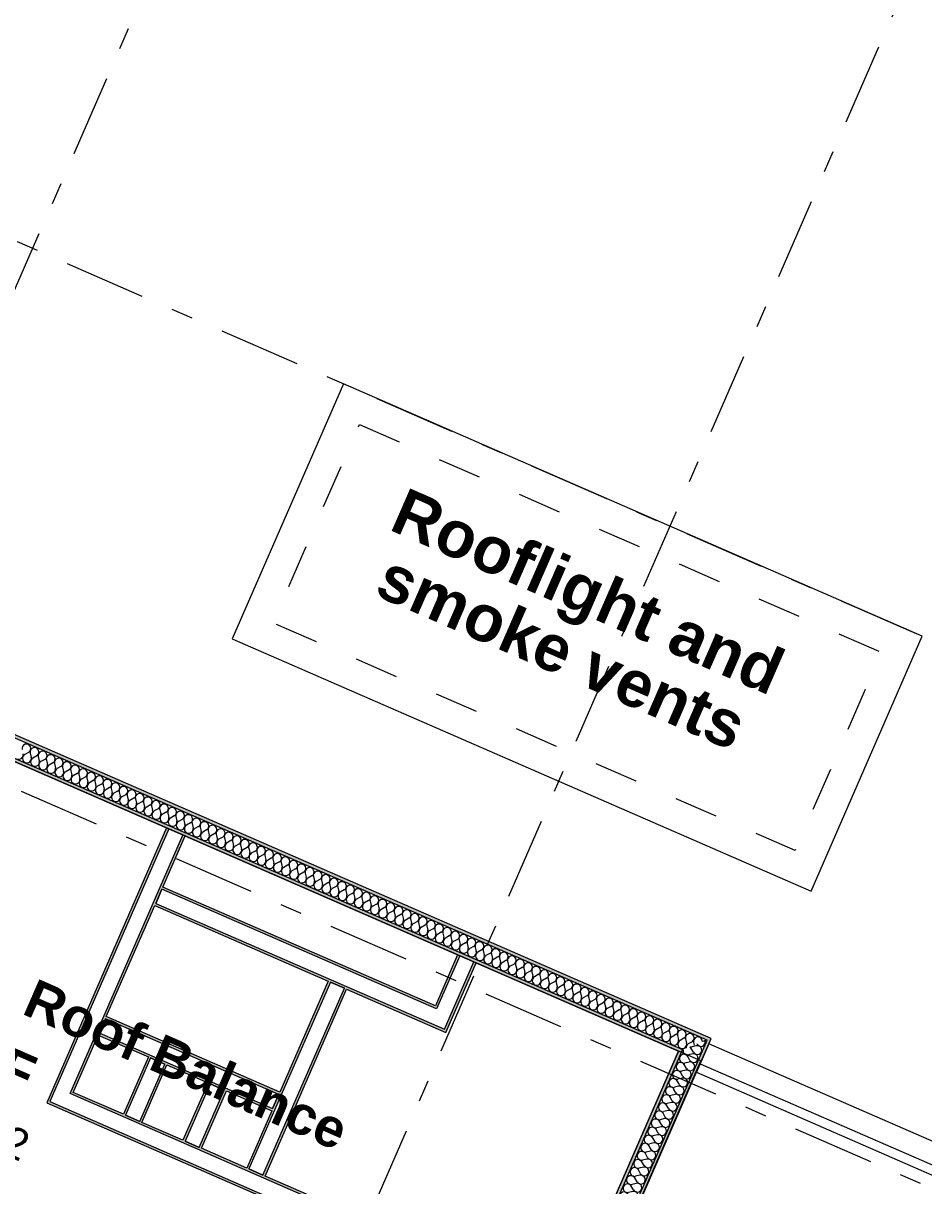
# Model space of a CAD drawing. Header units: millimetres. Extents: x -50172 to 90294, y -72116 to 25069.
# Drawn here: x 20268 to 26098, y -1551 to 5974 of the extents above; entities that cross this region are included whole.
import ezdxf
from ezdxf.enums import TextEntityAlignment as Align

# ---------------------------------------------------------------- set-up
doc = ezdxf.new("R2010")
doc.units = ezdxf.units.MM
doc.header["$MEASUREMENT"] = 0
doc.linetypes.add('Dashed', pattern=[564.444447, 282.222223, -282.222223])
doc.linetypes.add('Double Dashed', pattern=[1093.611073, 529.166651, -211.666656, 141.111112, -211.666656])
for name, color, linetype in [('A-15-MG_Structural_Grid', 7, 'Continuous'), ('A-20-M_Roof', 7, 'Continuous'), ('A-25-M_Wall_Ext', 7, 'Continuous'), ('A-25-M_Wall_Int', 7, 'Continuous'), ('A-35-M_FFE-Zone', 7, 'Continuous')]:
    doc.layers.add(name, color=color, linetype=linetype)
for name, color, linetype, lineweight, true_color in [('A-15-MG_Structural_Grid_Pen_No__163', 7, 'Continuous', 0, 0x750077), ('A-25-M_Wall_Ext_Pen_No__107', 7, 'Continuous', 15, 0xa6a6a6), ('A-25-M_Wall_Ext_Pen_No__64', 7, 'Continuous', 20, 0x606060), ('A-25-M_Wall_Int_Pen_No__107', 7, 'Continuous', 15, 0xa6a6a6), ('A-35-M_FFE-Zone_Pen_No__74', 7, 'Continuous', 20, 0x606060)]:
    doc.layers.add(name, color=color, linetype=linetype, lineweight=lineweight, true_color=true_color)
for name, color, linetype, lineweight in [('A-20-M_Roof_Pen_No__1', 7, 'Continuous', 13), ('A-20-M_Roof_Pen_No__89', 8, 'Continuous', 20), ('A-25-M_Wall_Ext_Pen_No__1', 7, 'Continuous', 13), ('A-25-M_Wall_Int_Pen_No__1', 7, 'Continuous', 13), ('A-95-P_Text_1_50_GA_Pen_No__86', 8, 'Continuous', 20), ('ArchiCAD Zone Stamps_Pen_No__9', 7, 'Continuous', 13)]:
    doc.layers.add(name, color=color, linetype=linetype, lineweight=lineweight)
doc.styles.add('GENERATED_STYLE_1', font='')
doc.styles.add('GENERATED_STYLE_2', font='')
doc.styles.add('GENERATED_STYLE_3', font='')
doc.styles.add('GENERATED_STYLE_4', font='')
doc.styles.get('GENERATED_STYLE_1').set_extended_font_data('Arial', bold=True)
doc.styles.get('GENERATED_STYLE_2').set_extended_font_data('Swis721 BT', bold=True)
doc.styles.get('GENERATED_STYLE_3').set_extended_font_data('Arial')
doc.styles.get('GENERATED_STYLE_4').set_extended_font_data('Swis721 BT')

# ---------------------------------------------------------------- blocks, each defined once
blk = doc.blocks.new('Hub Roof Balance_INB 4252_3_2', base_point=(20533.1, -1481.6))
at = {"layer": 'A-35-M_FFE-Zone_Pen_No__74', "linetype": 'Continuous'}
for p, q in [((24510.1, -679.9), (16347, 2879.6)), ((22732.4, -4756.9), (24510.1, -679.9))]:
    blk.add_line(p, q, dxfattribs=at)
at = {"layer": 'ArchiCAD Zone Stamps_Pen_No__9'}
for tag, height, style, p in [('ROOM_NAME', 250, 'GENERATED_STYLE_1', (19639.2, 104.7)), ('zoneNameLine2', 250, 'GENERATED_STYLE_1', (19450.7, -327.5)), ('ROOM_NUMBER', 200, 'GENERATED_STYLE_3', (19262.3, -748.2)), ('measuredAreaCode', 200, 'GENERATED_STYLE_3', (19105.3, -1108.3)), ('DUMMY_649', 200, 'GENERATED_STYLE_3', (19412.7, -1242.3)), ('DUMMY_650', 200, 'GENERATED_STYLE_3', (19902, -1455.7)), ('DUMMY_651', 133.3, 'GENERATED_STYLE_3', (20181.3, -1562.3))]:
    blk.add_attdef(tag, text='', height=height, rotation=336.44041, dxfattribs=dict(at, style=style)).set_placement(p, align=Align.TOP_LEFT)
blk = doc.blocks.new('Slab_9_2', base_point=(21041.5, -9035))
at = {"layer": 'A-20-M_Roof_Pen_No__89', "linetype": 'Continuous', "flags": 128}
blk.add_lwpolyline([(21041.5, -9035), (24655.1, -743.1), (13434.4, 4149.7), (9819.1, -4141.5)], close=True, dxfattribs=at)
blk = doc.blocks.new('*X97')
at = {"layer": 'A-25-M_Wall_Ext_Pen_No__107', "linetype": 'Continuous'}
for p, q in [((20302.4, 1254.6), (20277.5, 1240.5)), ((20312.9, 1250), (20319.4, 1222.2)), ((20354.8, 1231.8), (20329.9, 1217.7)), ((20365.2, 1227.2), (20371.8, 1199.4)), ((20407.1, 1208.9), (20382.3, 1194.8)), ((20417.6, 1204.4), (20424.2, 1176.5)), ((20459.5, 1186.1), (20434.7, 1172)), ((20470, 1181.5), (20476.6, 1153.7)), ((20511.9, 1163.2), (20487, 1149.1)), ((20522.4, 1158.7), (20528.9, 1130.9)), ((20564.3, 1140.4), (20539.4, 1126.3)), ((20574.8, 1135.8), (20581.3, 1108)), ((20616.7, 1117.6), (20591.8, 1103.5)), ((20627.1, 1113), (20633.7, 1085.2)), ((20669, 1094.7), (20644.2, 1080.6)), ((20679.5, 1090.2), (20686.1, 1062.3)), ((20721.4, 1071.9), (20696.6, 1057.8)), ((20731.9, 1067.3), (20738.5, 1039.5)), ((20773.8, 1049), (20748.9, 1034.9)), ((20784.3, 1044.5), (20790.8, 1016.7)), ((20826.2, 1026.2), (20801.3, 1012.1)), ((20836.6, 1021.6), (20843.2, 993.8)), ((20878.6, 1003.4), (20853.7, 989.3)), ((20889, 998.8), (20895.6, 971)), ((20930.9, 980.5), (20906.1, 966.4)), ((20941.4, 976), (20948, 948.1)), ((20983.3, 957.7), (20958.5, 943.6)), ((20993.8, 953.1), (21000.4, 925.3)), ((21035.7, 934.8), (21010.8, 920.7)), ((21046.2, 930.3), (21052.7, 902.5)), ((21088.1, 912), (21063.2, 897.9)), ((21098.5, 907.4), (21105.1, 879.6)), ((21140.5, 889.2), (21115.6, 875.1)), ((21150.9, 884.6), (21157.5, 856.8)), ((21192.8, 866.3), (21168, 852.2)), ((21203.3, 861.7), (21209.9, 833.9)), ((21245.2, 843.5), (21220.4, 829.4)), ((21255.7, 838.9), (21262.3, 811.1)), ((21297.6, 820.6), (21272.7, 806.5)), ((21308.1, 816.1), (21314.6, 788.3)), ((21350, 797.8), (21325.1, 783.7)), ((21360.4, 793.2), (21367, 765.4)), ((21402.3, 775), (21377.5, 760.9)), ((21412.8, 770.4), (21419.4, 742.6)), ((21454.7, 752.1), (21429.9, 738)), ((21465.2, 747.5), (21471.8, 719.7)), ((21507.1, 729.3), (21482.3, 715.2)), ((21517.6, 724.7), (21524.2, 696.9)), ((21559.5, 706.4), (21534.6, 692.3)), ((21570, 701.9), (21576.5, 674.1)), ((21611.9, 683.6), (21587, 669.5)), ((21622.3, 679), (21628.9, 651.2)), ((21664.2, 660.8), (21639.4, 646.7)), ((21674.7, 656.2), (21681.3, 628.4)), ((21716.6, 637.9), (21691.8, 623.8)), ((21727.1, 633.3), (21733.7, 605.5)), ((21769, 615.1), (21744.2, 601)), ((21779.5, 610.5), (21786.1, 582.7)), ((21821.4, 592.2), (21796.5, 578.1)), ((21831.9, 587.7), (21838.4, 559.9)), ((21873.8, 569.4), (21848.9, 555.3)), ((21884.2, 564.8), (21890.8, 537)), ((21926.1, 546.6), (21901.3, 532.5)), ((21936.6, 542), (21943.2, 514.2)), ((21978.5, 523.7), (21953.7, 509.6)), ((21989, 519.1), (21995.6, 491.3)), ((22030.9, 500.9), (22006.1, 486.8)), ((22041.4, 496.3), (22048, 468.5)), ((22083.3, 478), (22058.4, 463.9)), ((22093.8, 473.5), (22100.3, 445.7)), ((22135.7, 455.2), (22110.8, 441.1)), ((22146.1, 450.6), (22152.7, 422.8)), ((22188, 432.4), (22163.2, 418.3)), ((22198.5, 427.8), (22205.1, 400)), ((22240.4, 409.5), (22215.6, 395.4)), ((22250.9, 404.9), (22257.5, 377.1)), ((22292.8, 386.7), (22268, 372.6)), ((22303.3, 382.1), (22309.9, 354.3)), ((22345.2, 363.8), (22320.3, 349.7)), ((22355.7, 359.3), (22362.2, 331.5)), ((22397.6, 341), (22372.7, 326.9)), ((22408, 336.4), (22414.6, 308.6)), ((22449.9, 318.1), (22425.1, 304)), ((22460.4, 313.6), (22467, 285.8)), ((22502.3, 295.3), (22477.5, 281.2)), ((22512.8, 290.7), (22519.4, 262.9)), ((22554.7, 272.5), (22529.9, 258.4)), ((22565.2, 267.9), (22571.8, 240.1)), ((22607.1, 249.6), (22582.2, 235.5)), ((22617.6, 245.1), (22624.1, 217.3)), ((22659.5, 226.8), (22634.6, 212.7)), ((22669.9, 222.2), (22676.5, 194.4)), ((22711.8, 203.9), (22687, 189.8)), ((22722.3, 199.4), (22728.9, 171.6)), ((22764.2, 181.1), (22739.4, 167)), ((22774.7, 176.5), (22781.3, 148.7)), ((22816.6, 158.3), (22791.7, 144.2)), ((22827.1, 153.7), (22833.7, 125.9)), ((22869, 135.4), (22844.1, 121.3)), ((22879.5, 130.9), (22886, 103.1)), ((22921.4, 112.6), (22896.5, 98.5)), ((22931.8, 108), (22938.4, 80.2)), ((22973.7, 89.7), (22948.9, 75.6)), ((22984.2, 85.2), (22990.8, 57.4)), ((23026.1, 66.9), (23001.3, 52.8)), ((23036.6, 62.3), (23043.2, 34.5)), ((23078.5, 44.1), (23053.6, 30)), ((23089, 39.5), (23095.6, 11.7)), ((23130.9, 21.2), (23106, 7.1)), ((23141.4, 16.7), (23147.9, -11.1)), ((23183.3, -1.6), (23158.4, -15.7)), ((23193.7, -6.2), (23200.3, -34)), ((23235.6, -24.5), (23210.8, -38.6)), ((23246.1, -29), (23252.7, -56.8)), ((23288, -47.3), (23263.2, -61.4)), ((23298.5, -51.9), (23305.1, -79.7)), ((23340.4, -70.1), (23315.5, -84.2)), ((23350.9, -74.7), (23357.4, -102.5)), ((23392.8, -93), (23367.9, -107.1)), ((23403.3, -97.5), (23409.8, -125.3)), ((23445.2, -115.8), (23420.3, -129.9)), ((23455.6, -120.4), (23462.2, -148.2)), ((23497.5, -138.7), (23472.7, -152.8)), ((23508, -143.2), (23514.6, -171)), ((23549.9, -161.5), (23525.1, -175.6)), ((23560.4, -166.1), (23567, -193.9)), ((23602.3, -184.3), (23577.4, -198.4)), ((23612.8, -188.9), (23619.3, -216.7)), ((23654.7, -207.2), (23629.8, -221.3)), ((23665.1, -211.7), (23671.7, -239.6)), ((23707.1, -230), (23682.2, -244.1)), ((23717.5, -234.6), (23724.1, -262.4)), ((23759.4, -252.9), (23734.6, -267)), ((23769.9, -257.4), (23776.5, -285.2)), ((23811.8, -275.7), (23787, -289.8)), ((23822.3, -280.3), (23828.9, -308.1)), ((23864.2, -298.5), (23839.3, -312.6)), ((23874.7, -303.1), (23881.2, -330.9)), ((23916.6, -321.4), (23891.7, -335.5)), ((23927, -325.9), (23933.6, -353.8)), ((23969, -344.2), (23944.1, -358.3)), ((23979.4, -348.8), (23986, -376.6)), ((24021.3, -367.1), (23996.5, -381.2)), ((24031.8, -371.6), (24038.4, -399.4)), ((24073.7, -389.9), (24048.9, -404)), ((24084.2, -394.5), (24090.8, -422.3)), ((24126.1, -412.7), (24101.2, -426.8)), ((24136.6, -417.3), (24143.1, -445.1)), ((24178.5, -435.6), (24153.6, -449.7)), ((24188.9, -440.1), (24195.5, -468)), ((24230.8, -458.4), (24206, -472.5)), ((24241.3, -463), (24247.9, -490.8)), ((24283.2, -481.3), (24258.4, -495.4)), ((24293.7, -485.8), (24300.3, -513.6)), ((24335.6, -504.1), (24310.8, -518.2)), ((24346.1, -508.7), (24352.7, -536.5)), ((24388, -526.9), (24363.1, -541)), ((24398.5, -531.5), (24405, -559.3)), ((24440.4, -549.8), (24415.5, -563.9)), ((24450.8, -554.4), (24457.4, -582.2)), ((24492.7, -572.6), (24467.9, -586.7)), ((24503.2, -577.2), (24509.8, -605)), ((24545.1, -595.5), (24520.3, -609.6)), ((24555.6, -600), (24562.2, -627.8)), ((24597.5, -618.3), (24572.7, -632.4)), ((24608, -622.9), (24612, -639.9))]:
    blk.add_line(p, q, dxfattribs=at)
for centre, start, end in [((20288.3, 1279.5), 299.57032, 193.31012), ((20340.7, 1256.6), 299.57032, 193.31012), ((20239.2, 1238.5), 246.44022, 13.31012), ((20291.6, 1215.7), 119.57032, 246.44022), ((20291.6, 1215.7), 246.44022, 13.31012), ((20344, 1192.8), 119.57032, 246.44022), ((20393, 1233.8), 299.57032, 193.31012), ((20445.4, 1210.9), 299.57032, 193.31012), ((20497.8, 1188.1), 299.57032, 193.31012), ((20344, 1192.8), 246.44022, 13.31012), ((20396.4, 1170), 119.57032, 246.44022), ((20396.4, 1170), 246.44022, 13.31012), ((20448.8, 1147.1), 119.57032, 246.44022), ((20448.8, 1147.1), 246.44022, 13.31012), ((20501.1, 1124.3), 119.57032, 246.44022), ((20501.1, 1124.3), 246.44022, 13.31012), ((20550.2, 1165.3), 299.57032, 193.31012), ((20602.6, 1142.4), 299.57032, 193.31012), ((20654.9, 1119.6), 299.57032, 193.31012), ((20553.5, 1101.5), 119.57032, 246.44022), ((20553.5, 1101.5), 246.44022, 13.31012), ((20605.9, 1078.6), 119.57032, 246.44022), ((20605.9, 1078.6), 246.44022, 13.31012), ((20658.3, 1055.8), 119.57032, 246.44022), ((20658.3, 1055.8), 246.44022, 13.31012), ((20707.3, 1096.7), 299.57032, 193.31012), ((20710.7, 1032.9), 119.57032, 246.44022), ((20759.7, 1073.9), 299.57032, 193.31012), ((20812.1, 1051), 299.57032, 193.31012), ((20864.5, 1028.2), 299.57032, 193.31012), ((20710.7, 1032.9), 246.44022, 13.31012), ((20763, 1010.1), 119.57032, 246.44022), ((20763, 1010.1), 246.44022, 13.31012), ((20815.4, 987.2), 119.57032, 246.44022), ((20815.4, 987.2), 246.44022, 13.31012), ((20867.8, 964.4), 119.57032, 246.44022), ((20916.8, 1005.4), 299.57032, 193.31012), ((20969.2, 982.5), 299.57032, 193.31012), ((21021.6, 959.7), 299.57032, 193.31012), ((20867.8, 964.4), 246.44022, 13.31012), ((20920.2, 941.6), 119.57032, 246.44022), ((20920.2, 941.6), 246.44022, 13.31012), ((20972.6, 918.7), 119.57032, 246.44022), ((20972.6, 918.7), 246.44022, 13.31012), ((21024.9, 895.9), 119.57032, 246.44022), ((21074, 936.8), 299.57032, 193.31012), ((21126.4, 914), 299.57032, 193.31012), ((21178.7, 891.2), 299.57032, 193.31012), ((21024.9, 895.9), 246.44022, 13.31012), ((21077.3, 873), 119.57032, 246.44022), ((21077.3, 873), 246.44022, 13.31012), ((21129.7, 850.2), 119.57032, 246.44022), ((21129.7, 850.2), 246.44022, 13.31012), ((21182.1, 827.4), 119.57032, 246.44022), ((21182.1, 827.4), 246.44022, 13.31012), ((21231.1, 868.3), 299.57032, 193.31012), ((21234.5, 804.5), 119.57032, 246.44022), ((21283.5, 845.5), 299.57032, 193.31012), ((21335.9, 822.6), 299.57032, 193.31012), ((21388.2, 799.8), 299.57032, 193.31012), ((21234.5, 804.5), 246.44022, 13.31012), ((21286.8, 781.7), 119.57032, 246.44022), ((21286.8, 781.7), 246.44022, 13.31012), ((21339.2, 758.8), 119.57032, 246.44022), ((21339.2, 758.8), 246.44022, 13.31012), ((21391.6, 736), 119.57032, 246.44022), ((21440.6, 777), 299.57032, 193.31012), ((21493, 754.1), 299.57032, 193.31012), ((21545.4, 731.3), 299.57032, 193.31012), ((21391.6, 736), 246.44022, 13.31012), ((21444, 713.2), 119.57032, 246.44022), ((21444, 713.2), 246.44022, 13.31012), ((21496.4, 690.3), 119.57032, 246.44022), ((21496.4, 690.3), 246.44022, 13.31012), ((21548.7, 667.5), 119.57032, 246.44022), ((21597.8, 708.4), 299.57032, 193.31012), ((21650.1, 685.6), 299.57032, 193.31012), ((21702.5, 662.8), 299.57032, 193.31012), ((21548.7, 667.5), 246.44022, 13.31012), ((21601.1, 644.6), 119.57032, 246.44022), ((21601.1, 644.6), 246.44022, 13.31012), ((21653.5, 621.8), 119.57032, 246.44022), ((21653.5, 621.8), 246.44022, 13.31012), ((21705.9, 599), 119.57032, 246.44022), ((21705.9, 599), 246.44022, 13.31012), ((21754.9, 639.9), 299.57032, 193.31012), ((21807.3, 617.1), 299.57032, 193.31012), ((21859.7, 594.2), 299.57032, 193.31012), ((21758.3, 576.1), 119.57032, 246.44022), ((21758.3, 576.1), 246.44022, 13.31012), ((21810.6, 553.3), 119.57032, 246.44022), ((21810.6, 553.3), 246.44022, 13.31012), ((21863, 530.4), 119.57032, 246.44022), ((21863, 530.4), 246.44022, 13.31012), ((21912, 571.4), 299.57032, 193.31012), ((21915.4, 507.6), 119.57032, 246.44022), ((21964.4, 548.6), 299.57032, 193.31012), ((22016.8, 525.7), 299.57032, 193.31012), ((22069.2, 502.9), 299.57032, 193.31012), ((21915.4, 507.6), 246.44022, 13.31012), ((21967.8, 484.8), 119.57032, 246.44022), ((21967.8, 484.8), 246.44022, 13.31012), ((22020.2, 461.9), 119.57032, 246.44022), ((22020.2, 461.9), 246.44022, 13.31012), ((22072.5, 439.1), 119.57032, 246.44022), ((22121.6, 480), 299.57032, 193.31012), ((22173.9, 457.2), 299.57032, 193.31012), ((22226.3, 434.4), 299.57032, 193.31012), ((22072.5, 439.1), 246.44022, 13.31012), ((22124.9, 416.2), 119.57032, 246.44022), ((22124.9, 416.2), 246.44022, 13.31012), ((22177.3, 393.4), 119.57032, 246.44022), ((22177.3, 393.4), 246.44022, 13.31012), ((22229.7, 370.6), 119.57032, 246.44022), ((22229.7, 370.6), 246.44022, 13.31012), ((22278.7, 411.5), 299.57032, 193.31012), ((22331.1, 388.7), 299.57032, 193.31012), ((22383.5, 365.8), 299.57032, 193.31012), ((22282.1, 347.7), 119.57032, 246.44022), ((22282.1, 347.7), 246.44022, 13.31012), ((22334.4, 324.9), 119.57032, 246.44022), ((22334.4, 324.9), 246.44022, 13.31012), ((22386.8, 302), 119.57032, 246.44022), ((22386.8, 302), 246.44022, 13.31012), ((22435.8, 343), 299.57032, 193.31012), ((22439.2, 279.2), 119.57032, 246.44022), ((22488.2, 320.2), 299.57032, 193.31012), ((22540.6, 297.3), 299.57032, 193.31012), ((22593, 274.5), 299.57032, 193.31012), ((22439.2, 279.2), 246.44022, 13.31012), ((22491.6, 256.4), 119.57032, 246.44022), ((22491.6, 256.4), 246.44022, 13.31012), ((22544, 233.5), 119.57032, 246.44022), ((22544, 233.5), 246.44022, 13.31012), ((22596.3, 210.7), 119.57032, 246.44022), ((22645.4, 251.6), 299.57032, 193.31012), ((22697.7, 228.8), 299.57032, 193.31012), ((22750.1, 206), 299.57032, 193.31012), ((22596.3, 210.7), 246.44022, 13.31012), ((22648.7, 187.8), 119.57032, 246.44022), ((22648.7, 187.8), 246.44022, 13.31012), ((22701.1, 165), 119.57032, 246.44022), ((22701.1, 165), 246.44022, 13.31012), ((22753.5, 142.2), 119.57032, 246.44022), ((22802.5, 183.1), 299.57032, 193.31012), ((22854.9, 160.3), 299.57032, 193.31012), ((22907.3, 137.4), 299.57032, 193.31012), ((22753.5, 142.2), 246.44022, 13.31012), ((22805.8, 119.3), 119.57032, 246.44022), ((22805.8, 119.3), 246.44022, 13.31012), ((22858.2, 96.5), 119.57032, 246.44022), ((22858.2, 96.5), 246.44022, 13.31012), ((22910.6, 73.6), 119.57032, 246.44022), ((22910.6, 73.6), 246.44022, 13.31012), ((22959.6, 114.6), 299.57032, 193.31012), ((22963, 50.8), 119.57032, 246.44022), ((23012, 91.8), 299.57032, 193.31012), ((23064.4, 68.9), 299.57032, 193.31012), ((22963, 50.8), 246.44022, 13.31012), ((23015.4, 28), 119.57032, 246.44022), ((23015.4, 28), 246.44022, 13.31012), ((23067.7, 5.1), 119.57032, 246.44022), ((23067.7, 5.1), 246.44022, 13.31012), ((23116.8, 46.1), 299.57032, 193.31012), ((23120.1, -17.7), 119.57032, 246.44022), ((23169.2, 23.2), 299.57032, 193.31012), ((23221.5, 0.4), 299.57032, 193.31012), ((23273.9, -22.4), 299.57032, 193.31012), ((23120.1, -17.7), 246.44022, 13.31012), ((23172.5, -40.6), 119.57032, 246.44022), ((23172.5, -40.6), 246.44022, 13.31012), ((23224.9, -63.4), 119.57032, 246.44022), ((23224.9, -63.4), 246.44022, 13.31012), ((23277.3, -86.2), 119.57032, 246.44022), ((23326.3, -45.3), 299.57032, 193.31012), ((23378.7, -68.1), 299.57032, 193.31012), ((23431.1, -91), 299.57032, 193.31012), ((23277.3, -86.2), 246.44022, 13.31012), ((23329.6, -109.1), 119.57032, 246.44022), ((23329.6, -109.1), 246.44022, 13.31012), ((23382, -131.9), 119.57032, 246.44022), ((23382, -131.9), 246.44022, 13.31012), ((23434.4, -154.8), 119.57032, 246.44022), ((23434.4, -154.8), 246.44022, 13.31012), ((23483.4, -113.8), 299.57032, 193.31012), ((23535.8, -136.6), 299.57032, 193.31012), ((23588.2, -159.5), 299.57032, 193.31012), ((23486.8, -177.6), 119.57032, 246.44022), ((23486.8, -177.6), 246.44022, 13.31012), ((23539.2, -200.4), 119.57032, 246.44022), ((23539.2, -200.4), 246.44022, 13.31012), ((23591.5, -223.3), 119.57032, 246.44022), ((23591.5, -223.3), 246.44022, 13.31012), ((23640.6, -182.3), 299.57032, 193.31012), ((23643.9, -246.1), 119.57032, 246.44022), ((23693, -205.2), 299.57032, 193.31012), ((23745.3, -228), 299.57032, 193.31012), ((23797.7, -250.8), 299.57032, 193.31012), ((23643.9, -246.1), 246.44022, 13.31012), ((23696.3, -269), 119.57032, 246.44022), ((23696.3, -269), 246.44022, 13.31012), ((23748.7, -291.8), 119.57032, 246.44022), ((23748.7, -291.8), 246.44022, 13.31012), ((23801.1, -314.6), 119.57032, 246.44022), ((23850.1, -273.7), 299.57032, 193.31012), ((23902.5, -296.5), 299.57032, 193.31012), ((23954.9, -319.4), 299.57032, 193.31012), ((23801.1, -314.6), 246.44022, 13.31012), ((23853.4, -337.5), 119.57032, 246.44022), ((23853.4, -337.5), 246.44022, 13.31012), ((23905.8, -360.3), 119.57032, 246.44022), ((23905.8, -360.3), 246.44022, 13.31012), ((23958.2, -383.2), 119.57032, 246.44022), ((24007.2, -342.2), 299.57032, 193.31012), ((24059.6, -365.1), 299.57032, 193.31012), ((24112, -387.9), 299.57032, 193.31012), ((23958.2, -383.2), 246.44022, 13.31012), ((24010.6, -406), 119.57032, 246.44022), ((24010.6, -406), 246.44022, 13.31012), ((24063, -428.9), 119.57032, 246.44022), ((24063, -428.9), 246.44022, 13.31012), ((24115.3, -451.7), 119.57032, 246.44022), ((24115.3, -451.7), 246.44022, 13.31012), ((24164.4, -410.7), 299.57032, 193.31012), ((24167.7, -474.5), 119.57032, 246.44022), ((24216.7, -433.6), 299.57032, 193.31012), ((24269.1, -456.4), 299.57032, 193.31012), ((24321.5, -479.3), 299.57032, 193.31012), ((24167.7, -474.5), 246.44022, 13.31012), ((24220.1, -497.4), 119.57032, 246.44022), ((24220.1, -497.4), 246.44022, 13.31012), ((24272.5, -520.2), 119.57032, 246.44022), ((24272.5, -520.2), 246.44022, 13.31012), ((24324.9, -543.1), 119.57032, 246.44022), ((24373.9, -502.1), 299.57032, 193.31012), ((24426.3, -524.9), 299.57032, 193.31012), ((24478.6, -547.8), 299.57032, 193.31012), ((24324.9, -543.1), 246.44022, 13.31012), ((24377.2, -565.9), 119.57032, 246.44022), ((24377.2, -565.9), 246.44022, 13.31012), ((24429.6, -588.7), 119.57032, 246.44022), ((24429.6, -588.7), 246.44022, 13.31012), ((24482, -611.6), 119.57032, 246.44022), ((24531, -570.6), 299.57032, 193.31012), ((24583.4, -593.5), 299.57032, 193.31012), ((24635.8, -616.3), 353.64295, 193.31012), ((24482, -611.6), 246.44022, 13.31012), ((24534.4, -634.4), 119.57032, 246.44022), ((24534.4, -634.4), 246.44022, 13.31012), ((24586.8, -657.3), 119.57032, 187.50895), ((24688.2, -639.1), 92.85847, 130.0221)]:
    blk.add_arc(centre, 28.6, start, end, dxfattribs=at)
blk = doc.blocks.new('Wall_9_2', base_point=(24720.8, -597.2))
at = {"layer": 'A-25-M_Wall_Ext_Pen_No__107', "linetype": 'Continuous'}
for points in [[(24720.8, -597.2), (13351.7, 4360.3), (13362.1, 4333.9), (24694.4, -607.6)], [(13434.4, 4149.7), (24510.1, -680), (24536.5, -669.6), (13424.1, 4176)]]:
    blk.add_hatch(color=256, dxfattribs=at).paths.add_polyline_path(points)
at = {"layer": 'A-25-M_Wall_Ext_Pen_No__1', "linetype": 'Continuous'}
for p, q in [((24694.4, -607.6), (13362.1, 4333.9)), ((13424.1, 4176), (24536.5, -669.6))]:
    blk.add_line(p, q, dxfattribs=at)
at = {"layer": 'A-25-M_Wall_Ext_Pen_No__1', "linetype": 'Continuous', "flags": 128}
for points in [[(24720.8, -597.2), (13351.7, 4360.3)], [(13434.4, 4149.7), (24510.1, -680)]]:
    blk.add_lwpolyline(points, dxfattribs=at)
at = {"layer": 'A-25-M_Wall_Ext', "color": 250, "lineweight": 50, "true_color": 0x2a2a2a}
blk.add_blockref('*X97', (0, 0), dxfattribs=at)
blk = doc.blocks.new('*X101')
at = {"layer": 'A-25-M_Wall_Ext_Pen_No__107', "linetype": 'Continuous'}
for p, q in [((24606.8, -687), (24592.7, -662.1)), ((24625.1, -645.1), (24597.3, -651.7)), ((24629.7, -634.6), (24628.9, -633.3)), ((24579.4, -749.8), (24551.6, -756.4)), ((24584, -739.4), (24569.9, -714.5)), ((24602.2, -697.5), (24574.4, -704)), ((24538.3, -844.1), (24524.2, -819.3)), ((24556.6, -802.2), (24528.8, -808.8)), ((24561.1, -791.7), (24547, -766.9)), ((24515.5, -896.5), (24501.4, -871.7)), ((24533.7, -854.6), (24505.9, -861.2)), ((24469.8, -1001.3), (24455.7, -976.4)), ((24488, -959.4), (24460.2, -965.9)), ((24492.6, -948.9), (24478.5, -924)), ((24510.9, -907), (24483.1, -913.6)), ((24446.9, -1053.6), (24432.8, -1028.8)), ((24465.2, -1011.7), (24437.4, -1018.3)), ((24419.5, -1116.5), (24391.7, -1123.1)), ((24424.1, -1106), (24410, -1081.2)), ((24442.4, -1064.1), (24414.6, -1070.7)), ((24378.4, -1210.8), (24364.3, -1185.9)), ((24396.7, -1168.9), (24368.9, -1175.5)), ((24401.3, -1158.4), (24387.2, -1133.6)), ((24351, -1273.6), (24323.2, -1280.2)), ((24355.6, -1263.2), (24341.5, -1238.3)), ((24373.8, -1221.3), (24346, -1227.8)), ((24309.9, -1367.9), (24295.8, -1343.1)), ((24328.2, -1326), (24300.4, -1332.6)), ((24332.7, -1315.5), (24318.6, -1290.7)), ((24287.1, -1420.3), (24273, -1395.4)), ((24305.3, -1378.4), (24277.5, -1385)), ((24241.4, -1525.1), (24227.3, -1500.2)), ((24259.6, -1483.2), (24231.8, -1489.7)), ((24264.2, -1472.7), (24250.1, -1447.8)), ((24282.5, -1430.8), (24254.7, -1437.4)), ((24218.5, -1577.4), (24204.4, -1552.6)), ((24236.8, -1535.5), (24209, -1542.1)), ((24191.1, -1640.3), (24163.3, -1646.9)), ((24195.7, -1629.8), (24181.6, -1605)), ((24214, -1587.9), (24186.2, -1594.5)), ((24150, -1734.6), (24135.9, -1709.7)), ((24168.3, -1692.7), (24140.5, -1699.3)), ((24172.9, -1682.2), (24158.8, -1657.3)), ((24122.6, -1797.4), (24094.8, -1804)), ((24127.2, -1787), (24113.1, -1762.1)), ((24145.4, -1745.1), (24117.6, -1751.6)), ((24081.5, -1891.7), (24067.4, -1866.9)), ((24099.8, -1849.8), (24072, -1856.4)), ((24104.3, -1839.3), (24090.2, -1814.5)), ((24054.1, -1954.6), (24026.3, -1961.1)), ((24058.7, -1944.1), (24044.6, -1919.2)), ((24076.9, -1902.2), (24049.1, -1908.8)), ((24013, -2048.9), (23998.9, -2024)), ((24031.2, -2007), (24003.4, -2013.5)), ((24035.8, -1996.5), (24021.7, -1971.6)), ((23990.1, -2101.2), (23976, -2076.4)), ((24008.4, -2059.3), (23980.6, -2065.9)), ((23944.5, -2206), (23930.4, -2181.1)), ((23962.7, -2164.1), (23934.9, -2170.7)), ((23967.3, -2153.6), (23953.2, -2128.8)), ((23985.6, -2111.7), (23957.8, -2118.3)), ((23921.6, -2258.4), (23907.5, -2233.5)), ((23939.9, -2216.5), (23912.1, -2223)), ((23894.2, -2321.2), (23866.4, -2327.8)), ((23898.8, -2310.8), (23884.7, -2285.9)), ((23917, -2268.8), (23889.2, -2275.4)), ((23853.1, -2415.5), (23839, -2390.7)), ((23871.4, -2373.6), (23843.6, -2380.2)), ((23875.9, -2363.1), (23861.8, -2338.3)), ((23825.7, -2478.4), (23797.9, -2484.9)), ((23830.3, -2467.9), (23816.2, -2443)), ((23848.5, -2426), (23820.7, -2432.6)), ((23784.6, -2572.7), (23770.5, -2547.8)), ((23802.8, -2530.7), (23775, -2537.3)), ((23807.4, -2520.3), (23793.3, -2495.4)), ((23761.7, -2625), (23747.6, -2600.2)), ((23780, -2583.1), (23752.2, -2589.7)), ((23716, -2729.8), (23702, -2704.9)), ((23734.3, -2687.9), (23706.5, -2694.5)), ((23738.9, -2677.4), (23724.8, -2652.6)), ((23757.2, -2635.5), (23729.4, -2642.1)), ((23693.2, -2782.2), (23679.1, -2757.3)), ((23711.5, -2740.3), (23683.7, -2746.8)), ((23665.8, -2845), (23638, -2851.6)), ((23670.4, -2834.5), (23656.3, -2809.7)), ((23688.6, -2792.6), (23660.8, -2799.2)), ((23624.7, -2939.3), (23610.6, -2914.5)), ((23643, -2897.4), (23615.2, -2904)), ((23647.5, -2886.9), (23633.4, -2862.1)), ((23597.3, -3002.2), (23569.5, -3008.7)), ((23601.8, -2991.7), (23587.7, -2966.8)), ((23620.1, -2949.8), (23592.3, -2956.4)), ((23556.2, -3096.4), (23542.1, -3071.6)), ((23574.4, -3054.5), (23546.6, -3061.1)), ((23579, -3044.1), (23564.9, -3019.2)), ((23528.8, -3159.3), (23501, -3165.9)), ((23533.3, -3148.8), (23519.2, -3124)), ((23551.6, -3106.9), (23523.8, -3113.5)), ((23487.6, -3253.6), (23473.5, -3228.7)), ((23505.9, -3211.7), (23478.1, -3218.3)), ((23510.5, -3201.2), (23496.4, -3176.4)), ((23464.8, -3306), (23450.7, -3281.1)), ((23483.1, -3264.1), (23455.3, -3270.6)), ((23419.1, -3410.7), (23405, -3385.9)), ((23437.4, -3368.8), (23409.6, -3375.4)), ((23442, -3358.3), (23427.9, -3333.5)), ((23460.2, -3316.4), (23432.4, -3323)), ((23396.3, -3463.1), (23382.2, -3438.3)), ((23414.6, -3421.2), (23386.8, -3427.8)), ((23391.7, -3473.6), (23367.9, -3479.2))]:
    blk.add_line(p, q, dxfattribs=at)
for centre, start, end in [((24567.9, -676.2), 163.31378, 283.31025), ((24567.9, -676.2), 29.57045, 59.56676), ((24590.7, -623.9), 254.26738, 283.31025), ((24631.7, -672.9), 209.57045, 103.31025), ((24654.5, -620.5), 209.57045, 16.29323), ((24522.2, -781), 29.57045, 156.44035), ((24545, -728.6), 156.44035, 283.31025), ((24545, -728.6), 29.57045, 156.44035), ((24586, -777.6), 209.57045, 103.31025), ((24608.8, -725.3), 209.57045, 103.31025), ((24499.3, -833.4), 156.44035, 283.31025), ((24499.3, -833.4), 29.57045, 156.44035), ((24522.2, -781), 156.44035, 283.31025), ((24563.1, -830), 209.57045, 103.31025), ((24476.5, -885.8), 156.44035, 283.31025), ((24476.5, -885.8), 29.57045, 156.44035), ((24540.3, -882.4), 209.57045, 103.31025), ((24430.8, -990.5), 29.57045, 156.44035), ((24453.7, -938.1), 156.44035, 283.31025), ((24453.7, -938.1), 29.57045, 156.44035), ((24494.6, -987.2), 209.57045, 103.31025), ((24517.5, -934.8), 209.57045, 103.31025), ((24408, -1042.9), 156.44035, 283.31025), ((24408, -1042.9), 29.57045, 156.44035), ((24430.8, -990.5), 156.44035, 283.31025), ((24471.8, -1039.5), 209.57045, 103.31025), ((24362.3, -1147.6), 29.57045, 156.44035), ((24385.1, -1095.3), 156.44035, 283.31025), ((24385.1, -1095.3), 29.57045, 156.44035), ((24426.1, -1144.3), 209.57045, 103.31025), ((24448.9, -1091.9), 209.57045, 103.31025), ((24339.5, -1200), 156.44035, 283.31025), ((24339.5, -1200), 29.57045, 156.44035), ((24362.3, -1147.6), 156.44035, 283.31025), ((24403.3, -1196.7), 209.57045, 103.31025), ((24293.8, -1304.8), 29.57045, 156.44035), ((24316.6, -1252.4), 156.44035, 283.31025), ((24316.6, -1252.4), 29.57045, 156.44035), ((24357.6, -1301.4), 209.57045, 103.31025), ((24380.4, -1249.1), 209.57045, 103.31025), ((24270.9, -1357.2), 156.44035, 283.31025), ((24270.9, -1357.2), 29.57045, 156.44035), ((24293.8, -1304.8), 156.44035, 283.31025), ((24334.7, -1353.8), 209.57045, 103.31025), ((24248.1, -1409.5), 156.44035, 283.31025), ((24248.1, -1409.5), 29.57045, 156.44035), ((24311.9, -1406.2), 209.57045, 103.31025), ((24202.4, -1514.3), 156.44035, 283.31025), ((24202.4, -1514.3), 29.57045, 156.44035), ((24225.3, -1461.9), 156.44035, 283.31025), ((24225.3, -1461.9), 29.57045, 156.44035), ((24266.2, -1511), 209.57045, 103.31025), ((24289.1, -1458.6), 209.57045, 103.31025), ((24179.6, -1566.7), 156.44035, 283.31025), ((24179.6, -1566.7), 29.57045, 156.44035), ((24243.4, -1563.3), 209.57045, 103.31025), ((24133.9, -1671.4), 29.57045, 156.44035), ((24156.7, -1619.1), 156.44035, 283.31025), ((24156.7, -1619.1), 29.57045, 156.44035), ((24197.7, -1668.1), 209.57045, 103.31025), ((24220.5, -1615.7), 209.57045, 103.31025), ((24111.1, -1723.8), 156.44035, 283.31025), ((24111.1, -1723.8), 29.57045, 156.44035), ((24133.9, -1671.4), 156.44035, 283.31025), ((24174.9, -1720.5), 209.57045, 103.31025), ((24065.4, -1828.6), 29.57045, 156.44035), ((24088.2, -1776.2), 156.44035, 283.31025), ((24088.2, -1776.2), 29.57045, 156.44035), ((24129.2, -1825.2), 209.57045, 103.31025), ((24152, -1772.9), 209.57045, 103.31025), ((24042.5, -1881), 156.44035, 283.31025), ((24042.5, -1881), 29.57045, 156.44035), ((24065.4, -1828.6), 156.44035, 283.31025), ((24106.3, -1877.6), 209.57045, 103.31025), ((24019.7, -1933.3), 156.44035, 283.31025), ((24019.7, -1933.3), 29.57045, 156.44035), ((24060.7, -1982.4), 209.57045, 103.31025), ((24083.5, -1930), 209.57045, 103.31025), ((23974, -2038.1), 156.44035, 283.31025), ((23974, -2038.1), 29.57045, 156.44035), ((23996.9, -1985.7), 156.44035, 283.31025), ((23996.9, -1985.7), 29.57045, 156.44035), ((24037.8, -2034.8), 209.57045, 103.31025), ((23951.2, -2090.5), 156.44035, 283.31025), ((23951.2, -2090.5), 29.57045, 156.44035), ((24015, -2087.1), 209.57045, 103.31025), ((23905.5, -2195.2), 29.57045, 156.44035), ((23928.3, -2142.9), 156.44035, 283.31025), ((23928.3, -2142.9), 29.57045, 156.44035), ((23969.3, -2191.9), 209.57045, 103.31025), ((23992.1, -2139.5), 209.57045, 103.31025), ((23882.7, -2247.6), 156.44035, 283.31025), ((23882.7, -2247.6), 29.57045, 156.44035), ((23905.5, -2195.2), 156.44035, 283.31025), ((23946.5, -2244.3), 209.57045, 103.31025), ((23837, -2352.4), 29.57045, 156.44035), ((23859.8, -2300), 156.44035, 283.31025), ((23859.8, -2300), 29.57045, 156.44035), ((23900.8, -2349), 209.57045, 103.31025), ((23923.6, -2296.7), 209.57045, 103.31025), ((23814.1, -2404.8), 156.44035, 283.31025), ((23814.1, -2404.8), 29.57045, 156.44035), ((23837, -2352.4), 156.44035, 283.31025), ((23877.9, -2401.4), 209.57045, 103.31025), ((23768.5, -2509.5), 29.57045, 156.44035), ((23791.3, -2457.1), 156.44035, 283.31025), ((23791.3, -2457.1), 29.57045, 156.44035), ((23832.3, -2506.2), 209.57045, 103.31025), ((23855.1, -2453.8), 209.57045, 103.31025), ((23745.6, -2561.9), 156.44035, 283.31025), ((23745.6, -2561.9), 29.57045, 156.44035), ((23768.5, -2509.5), 156.44035, 283.31025), ((23809.4, -2558.6), 209.57045, 103.31025), ((23722.8, -2614.3), 156.44035, 283.31025), ((23722.8, -2614.3), 29.57045, 156.44035), ((23786.6, -2610.9), 209.57045, 103.31025), ((23677.1, -2719), 156.44035, 283.31025), ((23677.1, -2719), 29.57045, 156.44035), ((23699.9, -2666.7), 156.44035, 283.31025), ((23699.9, -2666.7), 29.57045, 156.44035), ((23740.9, -2715.7), 209.57045, 103.31025), ((23763.7, -2663.3), 209.57045, 103.31025), ((23654.3, -2771.4), 156.44035, 283.31025), ((23654.3, -2771.4), 29.57045, 156.44035), ((23718.1, -2768.1), 209.57045, 103.31025), ((23608.6, -2876.2), 29.57045, 156.44035), ((23631.4, -2823.8), 156.44035, 283.31025), ((23631.4, -2823.8), 29.57045, 156.44035), ((23672.4, -2872.8), 209.57045, 103.31025), ((23695.2, -2820.5), 209.57045, 103.31025), ((23585.7, -2928.6), 156.44035, 283.31025), ((23585.7, -2928.6), 29.57045, 156.44035), ((23608.6, -2876.2), 156.44035, 283.31025), ((23649.5, -2925.2), 209.57045, 103.31025), ((23540.1, -3033.3), 29.57045, 156.44035), ((23562.9, -2980.9), 156.44035, 283.31025), ((23562.9, -2980.9), 29.57045, 156.44035), ((23603.9, -3030), 209.57045, 103.31025), ((23626.7, -2977.6), 209.57045, 103.31025), ((23517.2, -3085.7), 156.44035, 283.31025), ((23517.2, -3085.7), 29.57045, 156.44035), ((23540.1, -3033.3), 156.44035, 283.31025), ((23581, -3082.3), 209.57045, 103.31025), ((23494.4, -3138.1), 156.44035, 283.31025), ((23494.4, -3138.1), 29.57045, 156.44035), ((23535.3, -3187.1), 209.57045, 103.31025), ((23558.2, -3134.7), 209.57045, 103.31025), ((23448.7, -3242.8), 156.44035, 283.31025), ((23448.7, -3242.8), 29.57045, 156.44035), ((23471.5, -3190.5), 156.44035, 283.31025), ((23471.5, -3190.5), 29.57045, 156.44035), ((23512.5, -3239.5), 209.57045, 103.31025), ((23425.9, -3295.2), 156.44035, 283.31025), ((23425.9, -3295.2), 29.57045, 156.44035), ((23489.7, -3291.9), 209.57045, 103.31025), ((23380.2, -3400), 29.57045, 156.44035), ((23403, -3347.6), 156.44035, 283.31025), ((23403, -3347.6), 29.57045, 156.44035), ((23444, -3396.6), 209.57045, 103.31025), ((23466.8, -3344.2), 209.57045, 103.31025), ((23357.3, -3452.4), 156.44035, 201.97765), ((23357.3, -3452.4), 29.57045, 156.44035), ((23380.2, -3400), 156.44035, 283.31025), ((23421.1, -3449), 209.57045, 103.31025), ((23398.3, -3501.4), 353.07663, 103.31025)]:
    blk.add_arc(centre, 28.6, start, end, dxfattribs=at)
blk = doc.blocks.new('Wall_10_2', base_point=(20977.5, -9181.7))
at = {"layer": 'A-25-M_Wall_Ext_Pen_No__107', "linetype": 'Continuous'}
for points in [[(23430.4, -3506.5), (23448.7, -3514.4), (24720.8, -597.2), (24694.4, -607.6)], [(23302, -3450.5), (23320.4, -3458.5), (24536.5, -669.6), (24510.1, -680)]]:
    blk.add_hatch(color=256, dxfattribs=at).paths.add_polyline_path(points)
at = {"layer": 'A-25-M_Wall_Ext_Pen_No__1', "linetype": 'Continuous'}
for p, q in [((24536.5, -669.6), (23320.4, -3458.5)), ((23430.4, -3506.5), (24694.4, -607.6))]:
    blk.add_line(p, q, dxfattribs=at)
at = {"layer": 'A-25-M_Wall_Ext_Pen_No__1', "linetype": 'Continuous', "flags": 128}
for points in [[(23448.7, -3514.4), (24720.8, -597.2)], [(24510.1, -680), (23302, -3450.5)]]:
    blk.add_lwpolyline(points, dxfattribs=at)
at = {"layer": 'A-25-M_Wall_Ext', "color": 250, "lineweight": 50, "true_color": 0x2a2a2a}
blk.add_blockref('*X101', (0, 0), dxfattribs=at)
blk = doc.blocks.new('Wall_18_2', base_point=(22935.6, -386.9))
at = {"layer": 'A-25-M_Wall_Int_Pen_No__107', "linetype": 'Continuous'}
for points in [[(23079.8, -56.2), (22935.6, -386.9), (22943.4, -406.6), (23093.6, -62.2)], [(23002.8, -558), (23199, -108.2), (23185.2, -102.2), (22995.1, -538.3)]]:
    blk.add_hatch(color=256, dxfattribs=at).paths.add_polyline_path(points)
at = {"layer": 'A-25-M_Wall_Int_Pen_No__1', "linetype": 'Continuous'}
for p, q in [((23093.6, -62.2), (22943.4, -406.6)), ((22995.1, -538.3), (23185.2, -102.2))]:
    blk.add_line(p, q, dxfattribs=at)
at = {"layer": 'A-25-M_Wall_Int_Pen_No__1', "linetype": 'Continuous', "flags": 128}
for points in [[(23079.8, -56.2), (22935.6, -386.9)], [(23199, -108.2), (23079.8, -56.2)], [(23002.8, -558), (23199, -108.2)]]:
    blk.add_lwpolyline(points, dxfattribs=at)
blk = doc.blocks.new('Wall_20_2', base_point=(20472.4, -894.6))
at = {"layer": 'A-25-M_Wall_Int_Pen_No__107', "linetype": 'Continuous'}
for points in [[(21196.1, 765.1), (20420.4, -1013.8), (20440.1, -1006), (21209.9, 759.2)], [(20591.5, -946.6), (21315.3, 713.2), (21301.5, 719.2), (20571.8, -954.3)]]:
    blk.add_hatch(color=256, dxfattribs=at).paths.add_polyline_path(points)
at = {"layer": 'A-25-M_Wall_Int_Pen_No__1', "linetype": 'Continuous'}
for p, q in [((21209.9, 759.2), (20440.1, -1006)), ((20571.8, -954.3), (21301.5, 719.2))]:
    blk.add_line(p, q, dxfattribs=at)
at = {"layer": 'A-25-M_Wall_Int_Pen_No__1', "linetype": 'Continuous', "flags": 128}
for points in [[(21196.1, 765.1), (20420.4, -1013.8)], [(21315.3, 713.2), (21196.1, 765.1)], [(21171.1, 382.6), (21315.3, 713.2)], [(21125.1, 277.1), (21165.1, 368.8)], [(20805.4, -456.2), (21119.1, 263.4)], [(20759.4, -561.6), (20799.4, -469.9)], [(20591.5, -946.6), (20753.4, -575.3)]]:
    blk.add_lwpolyline(points, dxfattribs=at)
blk = doc.blocks.new('Wall_21_2', base_point=(21051.9, 434.5))
at = {"layer": 'A-25-M_Wall_Int_Pen_No__107', "linetype": 'Continuous'}
for points in [[(22935.6, -386.9), (21171.1, 382.6), (21165.1, 368.8), (22943.4, -406.6)], [(21119.1, 263.4), (23002.8, -558), (22995.1, -538.3), (21125.1, 277.1)]]:
    blk.add_hatch(color=256, dxfattribs=at).paths.add_polyline_path(points)
at = {"layer": 'A-25-M_Wall_Int_Pen_No__1', "linetype": 'Continuous'}
for p, q in [((22943.4, -406.6), (21165.1, 368.8)), ((21125.1, 277.1), (22995.1, -538.3))]:
    blk.add_line(p, q, dxfattribs=at)
at = {"layer": 'A-25-M_Wall_Int_Pen_No__1', "linetype": 'Continuous', "flags": 128}
for points in [[(22935.6, -386.9), (21171.1, 382.6)], [(21165.1, 368.8), (21125.1, 277.1)], [(21119.1, 263.4), (22242, -226.2)], [(22255.8, -232.2), (22347.4, -272.2)], [(22361.2, -278.2), (23002.8, -558)]]:
    blk.add_lwpolyline(points, dxfattribs=at)
blk = doc.blocks.new('Wall_22_2', base_point=(20686.2, -404.2))
at = {"layer": 'A-25-M_Wall_Int_Pen_No__107', "linetype": 'Continuous'}
for points in [[(21928.3, -945.8), (20805.4, -456.2), (20799.4, -469.9), (21922.3, -959.6)], [(20753.4, -575.3), (21876.3, -1065), (21882.3, -1051.2), (20759.4, -561.6)]]:
    blk.add_hatch(color=256, dxfattribs=at).paths.add_polyline_path(points)
at = {"layer": 'A-25-M_Wall_Int_Pen_No__1', "linetype": 'Continuous'}
for p, q in [((21922.3, -959.6), (20799.4, -469.9)), ((20759.4, -561.6), (21882.3, -1051.2))]:
    blk.add_line(p, q, dxfattribs=at)
at = {"layer": 'A-25-M_Wall_Int_Pen_No__1', "linetype": 'Continuous', "flags": 128}
for points in [[(20799.4, -469.9), (20759.4, -561.6)], [(21928.3, -945.8), (20805.4, -456.2)], [(20753.4, -575.3), (21078.8, -717.2)], [(21092.6, -723.2), (21184.2, -763.2)], [(21198, -769.2), (21463.8, -885.1)], [(21477.6, -891.1), (21569.2, -931.1)], [(21583, -937.1), (21876.3, -1065)], [(21882.3, -1051.2), (21922.3, -959.6)]]:
    blk.add_lwpolyline(points, dxfattribs=at)
blk = doc.blocks.new('Wall_23_2', base_point=(21714.4, -1436.2))
at = {"layer": 'A-25-M_Wall_Int_Pen_No__107', "linetype": 'Continuous'}
for points in [[(22242, -226.2), (21714.4, -1436.2), (21728.2, -1442.2), (22255.8, -232.2)], [(21833.6, -1488.2), (22361.2, -278.2), (22347.4, -272.2), (21819.8, -1482.2)]]:
    blk.add_hatch(color=256, dxfattribs=at).paths.add_polyline_path(points)
at = {"layer": 'A-25-M_Wall_Int_Pen_No__1', "linetype": 'Continuous'}
for p, q in [((22255.8, -232.2), (21728.2, -1442.2)), ((21819.8, -1482.2), (22347.4, -272.2))]:
    blk.add_line(p, q, dxfattribs=at)
at = {"layer": 'A-25-M_Wall_Int_Pen_No__1', "linetype": 'Continuous', "flags": 128}
for points in [[(21833.6, -1488.2), (22361.2, -278.2)], [(22242, -226.2), (21928.3, -945.8)], [(22347.4, -272.2), (22255.8, -232.2)], [(21922.3, -959.6), (21882.3, -1051.2)], [(21876.3, -1065), (21714.4, -1436.2)], [(21728.2, -1442.2), (21819.8, -1482.2)]]:
    blk.add_lwpolyline(points, dxfattribs=at)
blk = doc.blocks.new('Wall_24_2', base_point=(20472.4, -894.6))
at = {"layer": 'A-25-M_Wall_Int_Pen_No__107', "linetype": 'Continuous'}
for points in [[(23786.4, -2339.7), (20591.5, -946.6), (20571.8, -954.3), (23780.4, -2353.5)], [(20420.4, -1013.8), (23734.4, -2458.9), (23740.4, -2445.1), (20440.1, -1006)]]:
    blk.add_hatch(color=256, dxfattribs=at).paths.add_polyline_path(points)
at = {"layer": 'A-25-M_Wall_Int_Pen_No__1', "linetype": 'Continuous'}
for p, q in [((23780.4, -2353.5), (20571.8, -954.3)), ((20440.1, -1006), (23740.4, -2445.1))]:
    blk.add_line(p, q, dxfattribs=at)
at = {"layer": 'A-25-M_Wall_Int_Pen_No__1', "linetype": 'Continuous', "flags": 128}
for points in [[(20916.9, -1088.5), (20591.5, -946.6)], [(20420.4, -1013.8), (23734.4, -2458.9)], [(21022.3, -1134.4), (20930.7, -1094.5)], [(21301.9, -1256.4), (21036.1, -1140.4)], [(21407.3, -1302.3), (21315.7, -1262.3)], [(21714.4, -1436.2), (21421.1, -1308.3)], [(21819.8, -1482.2), (21728.2, -1442.2)], [(23786.4, -2339.7), (21833.6, -1488.2)], [(23734.4, -2458.9), (23786.4, -2339.7)]]:
    blk.add_lwpolyline(points, dxfattribs=at)
blk = doc.blocks.new('Wall_25_2', base_point=(20916.9, -1088.5))
at = {"layer": 'A-25-M_Wall_Int_Pen_No__107', "linetype": 'Continuous'}
for points in [[(21078.8, -717.2), (20916.9, -1088.5), (20930.7, -1094.5), (21092.6, -723.2)], [(21036.1, -1140.4), (21198, -769.2), (21184.2, -763.2), (21022.3, -1134.4)]]:
    blk.add_hatch(color=256, dxfattribs=at).paths.add_polyline_path(points)
at = {"layer": 'A-25-M_Wall_Int_Pen_No__1', "linetype": 'Continuous'}
for p, q in [((21092.6, -723.2), (20930.7, -1094.5)), ((21022.3, -1134.4), (21184.2, -763.2))]:
    blk.add_line(p, q, dxfattribs=at)
at = {"layer": 'A-25-M_Wall_Int_Pen_No__1', "linetype": 'Continuous', "flags": 128}
for points in [[(21078.8, -717.2), (20916.9, -1088.5)], [(21184.2, -763.2), (21092.6, -723.2)], [(21036.1, -1140.4), (21198, -769.2)], [(20930.7, -1094.5), (21022.3, -1134.4)]]:
    blk.add_lwpolyline(points, dxfattribs=at)
blk = doc.blocks.new('Wall_26_2', base_point=(21634.9, -817.9))
at = {"layer": 'A-25-M_Wall_Int_Pen_No__107', "linetype": 'Continuous'}
for points in [[(21463.8, -885.1), (21301.9, -1256.4), (21315.7, -1262.3), (21477.6, -891.1)], [(21421.1, -1308.3), (21583, -937.1), (21569.2, -931.1), (21407.3, -1302.3)]]:
    blk.add_hatch(color=256, dxfattribs=at).paths.add_polyline_path(points)
at = {"layer": 'A-25-M_Wall_Int_Pen_No__1', "linetype": 'Continuous'}
for p, q in [((21477.6, -891.1), (21315.7, -1262.3)), ((21407.3, -1302.3), (21569.2, -931.1))]:
    blk.add_line(p, q, dxfattribs=at)
at = {"layer": 'A-25-M_Wall_Int_Pen_No__1', "linetype": 'Continuous', "flags": 128}
for points in [[(21463.8, -885.1), (21301.9, -1256.4)], [(21569.2, -931.1), (21477.6, -891.1)], [(21421.1, -1308.3), (21583, -937.1)], [(21315.7, -1262.3), (21407.3, -1302.3)]]:
    blk.add_lwpolyline(points, dxfattribs=at)
blk = doc.blocks.new('Vertical Gable Louver 19_4')
at = {"layer": 'A-25-M_Wall_Ext_Pen_No__64', "linetype": 'Continuous'}
for p, q in [((0, 0), (2939.6, 0)), ((0, -200.5), (0, 0)), ((2939.6, 0), (2939.6, -200.5)), ((0, -60), (2939.6, -60)), ((2939.6, -200.5), (0, -200.5))]:
    blk.add_line(p, q, dxfattribs=at)
blk = doc.blocks.new('Standard grid marker')
at = {"layer": 'A-15-MG_Structural_Grid_Pen_No__163', "linetype": 'Double Dashed'}
blk.add_line((1000, 0), (29726, 0), dxfattribs=at)
at = {"layer": 'A-15-MG_Structural_Grid_Pen_No__163', "style": 'GENERATED_STYLE_4'}
for tag, p in [('AC_MarkerText_1_0', (-500, 41.2)), ('AC_MarkerText_1_1', (31226, 41.2))]:
    blk.add_attdef(tag, text='', height=350, rotation=90, dxfattribs=at).set_placement(p, align=Align.MIDDLE_CENTER)
blk = doc.blocks.new('Standard grid marker_3')
at = {"layer": 'A-15-MG_Structural_Grid_Pen_No__163', "linetype": 'Double Dashed'}
blk.add_line((1000, 0), (74254.8, 0), dxfattribs=at)
at = {"layer": 'A-15-MG_Structural_Grid_Pen_No__163', "style": 'GENERATED_STYLE_4'}
for tag, p in [('AC_MarkerText_1_0', (-500, 43.4)), ('AC_MarkerText_1_1', (75754.8, 43.4))]:
    blk.add_attdef(tag, text='', height=350, rotation=360, dxfattribs=at).set_placement(p, align=Align.MIDDLE_CENTER)

msp = doc.modelspace()

# ---------------------------------------------------------------- linework, layer by layer
at = {"layer": 'A-20-M_Roof_Pen_No__1', "linetype": 'Continuous', "flags": 128}
msp.add_lwpolyline([(26087.2, 2005.9), (22340.4, 3639.7), (21621, 1989.7), (25367.8, 355.9)], close=True, dxfattribs=at)
at = {"layer": 'A-20-M_Roof_Pen_No__1', "linetype": 'Dashed', "flags": 128}
msp.add_lwpolyline([(22443.8, 3376.4), (25824, 1902.5), (25264.4, 619.2), (21884.2, 2093.1)], close=True, dxfattribs=at)

# ---------------------------------------------------------------- block references
at = {"layer": 'A-15-MG_Structural_Grid', "color": 8, "linetype": 'Continuous', "lineweight": 15, "zscale": 1000}
for name, p, rotation in [('Standard grid marker', (26014.6, 17557.1), 246.440411583993), ('Standard grid marker', (30139.5, 15758.5), 246.440411583993), ('Standard grid marker_3', (3595.3, 11813.5), 336.440411583993), ('Standard grid marker_3', (2296.2, 8834.4), 336.440411583993)]:
    msp.add_blockref(name, p, dxfattribs=dict(at, rotation=rotation))
at = {"layer": 'A-20-M_Roof', "color": 8, "linetype": 'Continuous', "lineweight": 20}
msp.add_blockref('Slab_9_2', (21041.5, -9035), dxfattribs=at)
at = {"layer": 'A-25-M_Wall_Ext', "color": 250, "lineweight": 50, "true_color": 0x2a2a2a}
for name, p in [('Wall_9_2', (24720.8, -597.2)), ('Wall_10_2', (20977.5, -9181.7))]:
    msp.add_blockref(name, p, dxfattribs=at)
at = {"layer": 'A-25-M_Wall_Ext', "color": 251, "linetype": 'Continuous', "lineweight": 20, "true_color": 0x606060, "xscale": -1, "zscale": 1000, "rotation": 156.4404115839931}
msp.add_blockref('Vertical Gable Louver 19_4', (24625.3, -816.2), dxfattribs=at)
at = {"layer": 'A-25-M_Wall_Int', "color": 250, "lineweight": 50, "true_color": 0x2a2a2a}
for name, p in [('Wall_20_2', (20472.4, -894.6)), ('Wall_21_2', (21051.9, 434.5)), ('Wall_18_2', (22935.6, -386.9)), ('Wall_23_2', (21714.4, -1436.2)), ('Wall_22_2', (20686.2, -404.2)), ('Wall_25_2', (20916.9, -1088.5)), ('Wall_26_2', (21634.9, -817.9)), ('Wall_24_2', (20472.4, -894.6))]:
    msp.add_blockref(name, p, dxfattribs=at)
at = {"layer": 'A-35-M_FFE-Zone', "linetype": 'Continuous'}
ref = msp.add_blockref('Hub Roof Balance_INB 4252_3_2', (20533.1, -1481.6), dxfattribs=at)
ref.add_attrib('ROOM_NAME', 'Hub Roof Balance', dxfattribs={"layer": 'ArchiCAD Zone Stamps_Pen_No__9', "color": 7, "height": 250, "rotation": 336.44041, "style": 'GENERATED_STYLE_1'}).set_placement((19639.2, 104.7), align=Align.TOP_LEFT)
ref.add_attrib('ROOM_NUMBER', 'INB 4252', dxfattribs={"layer": 'ArchiCAD Zone Stamps_Pen_No__9', "color": 7, "height": 200, "rotation": 336.44041, "style": 'GENERATED_STYLE_3'}).set_placement((19262.3, -748.2), align=Align.TOP_LEFT)
ref.add_attrib('zoneNameLine2', 'ID. RF', dxfattribs={"layer": 'ArchiCAD Zone Stamps_Pen_No__9', "color": 7, "height": 250, "rotation": 336.44041, "style": 'GENERATED_STYLE_1'}).set_placement((19450.7, -327.5), align=Align.TOP_LEFT)

# ---------------------------------------------------------------- texts
at = {"layer": 'A-95-P_Text_1_50_GA_Pen_No__86', "linetype": 'Continuous', "insert": (23984.6, 2434.4), "char_height": 300, "width": 3577.77, "attachment_point": 2, "rotation": 336.44041, "line_spacing_factor": 0.849608, "style": 'GENERATED_STYLE_2'}
msp.add_mtext('\\A1;{\\fSwis721 BT|b1|i0|c0|p34;Rooflight and smoke vents}', dxfattribs=at)

doc.saveas('drawing.dxf')
